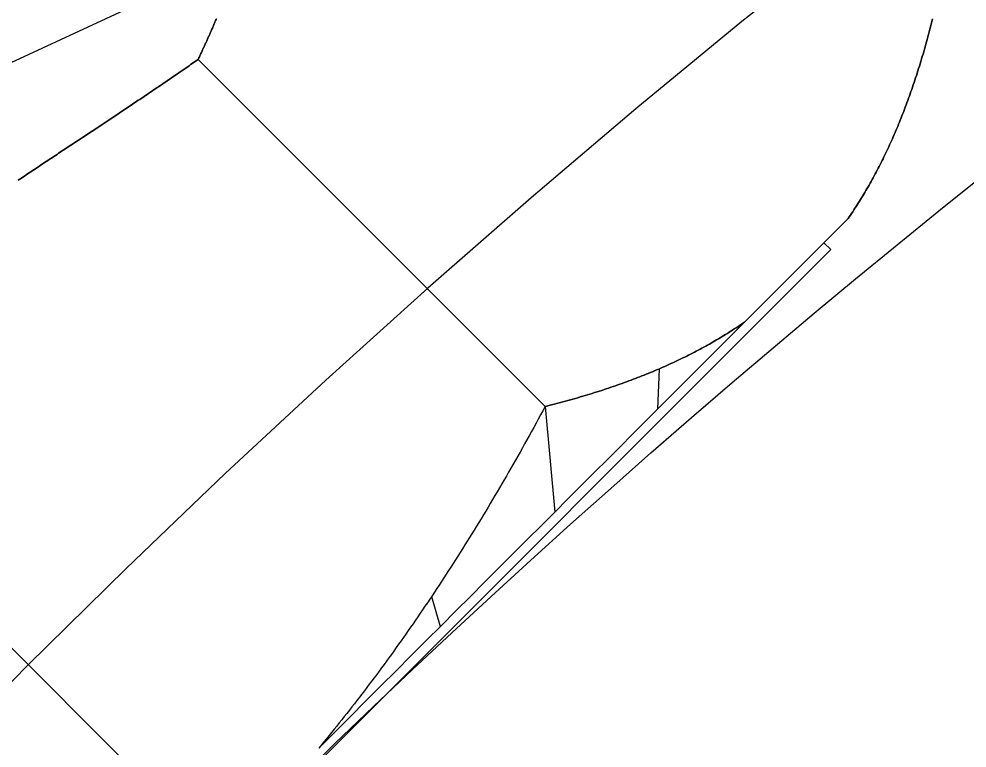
# Model space of a CAD drawing. Extents: x -89 to 228, y -109 to 52.
# Drawn here: x -35.41 to -30.26, y 34.9 to 38.86 of the extents above; entities that cross this region are included whole.
import ezdxf

# ---------------------------------------------------------------- set-up
doc = ezdxf.new("R2010")
doc.units = 0
doc.linetypes.add('CENTER', pattern=[50.8, 31.75, -6.35, 6.35, -6.35])
doc.linetypes.add('DASHED', pattern=[19.05, 12.7, -6.35])
doc.layers.get('0').update_dxf_attribs({"linetype": 'CONTINUOUS'})
doc.layers.add('CENTER', color=1, linetype='CENTER')

msp = doc.modelspace()

# ---------------------------------------------------------------- linework, layer by layer
at = {"color": 3, "linetype": 'DASHED'}
msp.add_line((-41.5965, 35.777), (-31.8713, 40.2764), dxfattribs=at)
at = {"color": 7, "linetype": 'CONTINUOUS', "extrusion": (0.612372, 0.612372, 0.5)}
for p, q in [((-32.5525, 36.755, 5.1471), (-34.4344, 38.637, 5.1471)), ((-30.909, 37.7746, 1.8855), (-31.4708, 37.2128, 3.2616))]:
    msp.add_line(p, q, dxfattribs=at)
at = {"color": 7, "linetype": 'CONTINUOUS', "extrusion": (0.612372, 0.612372, -0.5)}
for p, q in [((-32.5525, 36.755, -5.1471), (-34.4344, 38.637, -5.1471)), ((-31.4708, 37.2128, -3.2616), (-30.909, 37.7746, -1.8855))]:
    msp.add_line(p, q, dxfattribs=at)
at = {"color": 7, "linetype": 'CONTINUOUS', "extrusion": (1.51e-14, 1.48e-14, -1)}
msp.add_line((-32.5525, 36.755, -5.1471), (-34.4344, 38.637, -5.1471), dxfattribs=at)
at = {"color": 7, "linetype": 'CONTINUOUS'}
for p, q in [((-32.5525, 36.755, 5.1471), (-34.4344, 38.637, 5.1471)), ((-31.0402, 37.6434), (-31.0029, 37.606)), ((-31.0029, 37.606), (-37.606, 31.0029)), ((-31.9333, 36.9597, 4.138), (-31.9423, 36.7413, 3.9508)), ((-32.5525, 36.755, -5.1471), (-32.5005, 36.1831, -4.5103)), ((-33.1687, 35.7247, 5.1471), (-33.1217, 35.5619, 4.9139))]:
    msp.add_line(p, q, dxfattribs=at)
at = {"color": 7, "linetype": 'CONTINUOUS', "extrusion": (0.707107, -0.707107, 0)}
for p, q in [((-31.4708, 37.2128, -3.2616), (-30.909, 37.7746, -1.8855)), ((-30.909, 37.7746, 1.8855), (-31.4708, 37.2128, 3.2616))]:
    msp.add_line(p, q, dxfattribs=at)
at = {"color": 7}
for points in [[(-34.4344, 38.637, 5.1471), (-34.4322, 38.6417, 5.1386), (-34.43, 38.6463, 5.1302), (-34.4278, 38.651, 5.1217), (-34.4256, 38.6557, 5.1133), (-34.4234, 38.6603, 5.1049), (-34.4212, 38.665, 5.0966), (-34.419, 38.6696, 5.0882), (-34.4169, 38.6743, 5.0799), (-34.4147, 38.6789, 5.0715), (-34.4126, 38.6836, 5.0632), (-34.4104, 38.6882, 5.0549), (-34.4083, 38.6928, 5.0467), (-34.4062, 38.6974, 5.0384), (-34.4041, 38.702, 5.0302), (-34.4019, 38.7066, 5.022), (-34.3998, 38.7112, 5.0138), (-34.3978, 38.7158, 5.0056), (-34.3957, 38.7204, 4.9974), (-34.3936, 38.7249, 4.9893), (-34.3915, 38.7295, 4.9812), (-34.3895, 38.7341, 4.9731), (-34.3874, 38.7386, 4.965), (-34.3854, 38.7431, 4.957), (-34.3834, 38.7476, 4.949), (-34.3813, 38.7522, 4.941), (-34.3793, 38.7567, 4.933), (-34.3773, 38.7612, 4.925), (-34.3753, 38.7656, 4.9171), (-34.3733, 38.7701, 4.9091), (-34.3713, 38.7747, 4.9011), (-34.3693, 38.7792, 4.8931), (-34.3673, 38.7837, 4.8851), (-34.3653, 38.7882, 4.8771), (-34.3633, 38.7928, 4.8691), (-34.3613, 38.7973, 4.8611), (-34.3593, 38.8019, 4.853), (-34.3573, 38.8065, 4.845), (-34.3553, 38.8111, 4.8369), (-34.3533, 38.8157, 4.8288), (-34.3513, 38.8202, 4.8208), (-34.3493, 38.8249, 4.8127), (-34.3473, 38.8295, 4.8046), (-34.3453, 38.8341, 4.7965), (-34.3433, 38.8387, 4.7883), (-34.3413, 38.8433, 4.7802), (-34.3393, 38.848, 4.7721), (-34.3373, 38.8526, 4.7639), (-34.3353, 38.8573, 4.7558)], [(-34.3353, 38.8573, -4.7558), (-34.3373, 38.8526, -4.7639), (-34.3393, 38.848, -4.7721), (-34.3413, 38.8433, -4.7802), (-34.3433, 38.8387, -4.7883), (-34.3453, 38.8341, -4.7965), (-34.3473, 38.8295, -4.8046), (-34.3493, 38.8249, -4.8127), (-34.3513, 38.8202, -4.8208), (-34.3533, 38.8157, -4.8288), (-34.3553, 38.8111, -4.8369), (-34.3573, 38.8065, -4.845), (-34.3593, 38.8019, -4.853), (-34.3613, 38.7973, -4.8611), (-34.3633, 38.7928, -4.8691), (-34.3653, 38.7882, -4.8771), (-34.3673, 38.7837, -4.8851), (-34.3693, 38.7792, -4.8931), (-34.3713, 38.7747, -4.9011), (-34.3733, 38.7701, -4.9091), (-34.3753, 38.7656, -4.9171), (-34.3773, 38.7612, -4.925), (-34.3793, 38.7567, -4.933), (-34.3813, 38.7522, -4.941), (-34.3834, 38.7476, -4.949), (-34.3854, 38.7431, -4.957), (-34.3874, 38.7386, -4.965), (-34.3895, 38.7341, -4.9731), (-34.3915, 38.7295, -4.9812), (-34.3936, 38.7249, -4.9893), (-34.3957, 38.7204, -4.9974), (-34.3978, 38.7158, -5.0056), (-34.3998, 38.7112, -5.0138), (-34.4019, 38.7066, -5.022), (-34.4041, 38.702, -5.0302), (-34.4062, 38.6974, -5.0384), (-34.4083, 38.6928, -5.0467), (-34.4104, 38.6882, -5.0549), (-34.4126, 38.6836, -5.0632), (-34.4147, 38.6789, -5.0715), (-34.4169, 38.6743, -5.0799), (-34.419, 38.6696, -5.0882), (-34.4212, 38.665, -5.0966), (-34.4234, 38.6603, -5.1049), (-34.4256, 38.6557, -5.1133), (-34.4278, 38.651, -5.1217), (-34.43, 38.6463, -5.1302), (-34.4322, 38.6417, -5.1386), (-34.4344, 38.637, -5.1471)], [(-30.4512, 38.8563, 0), (-30.4547, 38.8423, 0.0215), (-30.4583, 38.8283, 0.043), (-30.4619, 38.8144, 0.0645), (-30.4655, 38.8005, 0.0859), (-30.4691, 38.7867, 0.1072), (-30.4728, 38.773, 0.1285), (-30.4765, 38.7593, 0.1497), (-30.4802, 38.7458, 0.1709), (-30.4839, 38.7322, 0.192), (-30.4877, 38.7188, 0.2131), (-30.4914, 38.7054, 0.2341), (-30.4952, 38.692, 0.2551), (-30.4991, 38.6788, 0.2761), (-30.5029, 38.6656, 0.297), (-30.5068, 38.6524, 0.3178), (-30.5107, 38.6394, 0.3386), (-30.5147, 38.6263, 0.3594), (-30.5186, 38.6134, 0.3801), (-30.5226, 38.6005, 0.4008), (-30.5266, 38.5877, 0.4214), (-30.5307, 38.5749, 0.442), (-30.5347, 38.5622, 0.4625), (-30.5388, 38.5495, 0.4831), (-30.5429, 38.5369, 0.5035), (-30.5471, 38.5244, 0.5239), (-30.5512, 38.5119, 0.5443), (-30.5554, 38.4995, 0.5647), (-30.5596, 38.4871, 0.585), (-30.5639, 38.4748, 0.6053), (-30.5682, 38.4626, 0.6255), (-30.5725, 38.4504, 0.6457), (-30.5768, 38.4382, 0.6659), (-30.5811, 38.4262, 0.686), (-30.5855, 38.4141, 0.7061), (-30.5899, 38.4022, 0.7261), (-30.5944, 38.3903, 0.7461), (-30.5988, 38.3784, 0.7661), (-30.6033, 38.3666, 0.7861), (-30.6078, 38.3549, 0.806), (-30.6124, 38.3432, 0.8259), (-30.617, 38.3315, 0.8458), (-30.6216, 38.3199, 0.8656), (-30.6262, 38.3084, 0.8854), (-30.6309, 38.2969, 0.9052), (-30.6355, 38.2855, 0.9249), (-30.6403, 38.2741, 0.9446), (-30.645, 38.2628, 0.9643), (-30.6498, 38.2515, 0.9839), (-30.6546, 38.2403, 1.0036), (-30.6594, 38.2291, 1.0232), (-30.6643, 38.218, 1.0427), (-30.6692, 38.2069, 1.0623), (-30.6741, 38.1959, 1.0818), (-30.679, 38.1849, 1.1013), (-30.684, 38.174, 1.1208), (-30.689, 38.1631, 1.1402), (-30.694, 38.1523, 1.1597), (-30.6991, 38.1415, 1.1791), (-30.7042, 38.1308, 1.1985), (-30.7093, 38.1201, 1.2178), (-30.7145, 38.1095, 1.2371), (-30.7197, 38.0989, 1.2565), (-30.7249, 38.0883, 1.2758), (-30.7301, 38.0778, 1.295), (-30.7354, 38.0674, 1.3143), (-30.7407, 38.057, 1.3335), (-30.7461, 38.0466, 1.3528), (-30.7514, 38.0363, 1.372), (-30.7568, 38.0261, 1.3912), (-30.7623, 38.0159, 1.4103), (-30.7677, 38.0057, 1.4295), (-30.7732, 37.9956, 1.4486), (-30.7788, 37.9855, 1.4677), (-30.7843, 37.9755, 1.4868), (-30.7899, 37.9655, 1.5059), (-30.7956, 37.9555, 1.525), (-30.8012, 37.9456, 1.5441), (-30.8069, 37.9358, 1.5631), (-30.8127, 37.9259, 1.5822), (-30.8184, 37.9162, 1.6012), (-30.8242, 37.9064, 1.6202), (-30.83, 37.8967, 1.6392), (-30.8359, 37.8871, 1.6582), (-30.8418, 37.8775, 1.6772), (-30.8477, 37.8679, 1.6962), (-30.8537, 37.8584, 1.7151), (-30.8597, 37.8489, 1.7341), (-30.8657, 37.8395, 1.753), (-30.8718, 37.8301, 1.772), (-30.8779, 37.8208, 1.7909), (-30.8841, 37.8115, 1.8098), (-30.8902, 37.8022, 1.8287), (-30.8964, 37.793, 1.8477), (-30.9027, 37.7838, 1.8666), (-30.909, 37.7746, 1.8855)], [(-30.909, 37.7746, -1.8855), (-30.9027, 37.7838, -1.8666), (-30.8964, 37.793, -1.8477), (-30.8902, 37.8022, -1.8287), (-30.8841, 37.8115, -1.8098), (-30.8779, 37.8208, -1.7909), (-30.8718, 37.8301, -1.772), (-30.8657, 37.8395, -1.753), (-30.8597, 37.8489, -1.7341), (-30.8537, 37.8584, -1.7151), (-30.8477, 37.8679, -1.6962), (-30.8418, 37.8775, -1.6772), (-30.8359, 37.8871, -1.6582), (-30.83, 37.8967, -1.6392), (-30.8242, 37.9064, -1.6202), (-30.8184, 37.9162, -1.6012), (-30.8127, 37.9259, -1.5822), (-30.8069, 37.9358, -1.5631), (-30.8012, 37.9456, -1.5441), (-30.7956, 37.9555, -1.525), (-30.7899, 37.9655, -1.5059), (-30.7843, 37.9755, -1.4868), (-30.7788, 37.9855, -1.4677), (-30.7732, 37.9956, -1.4486), (-30.7677, 38.0057, -1.4295), (-30.7623, 38.0159, -1.4103), (-30.7568, 38.0261, -1.3912), (-30.7514, 38.0363, -1.372), (-30.7461, 38.0466, -1.3528), (-30.7407, 38.057, -1.3335), (-30.7354, 38.0674, -1.3143), (-30.7301, 38.0778, -1.295), (-30.7249, 38.0883, -1.2758), (-30.7197, 38.0989, -1.2565), (-30.7145, 38.1095, -1.2371), (-30.7093, 38.1201, -1.2178), (-30.7042, 38.1308, -1.1985), (-30.6991, 38.1415, -1.1791), (-30.694, 38.1523, -1.1597), (-30.689, 38.1631, -1.1402), (-30.684, 38.174, -1.1208), (-30.679, 38.1849, -1.1013), (-30.6741, 38.1959, -1.0818), (-30.6692, 38.2069, -1.0623), (-30.6643, 38.218, -1.0427), (-30.6594, 38.2291, -1.0232), (-30.6546, 38.2403, -1.0036), (-30.6498, 38.2515, -0.9839), (-30.645, 38.2628, -0.9643), (-30.6403, 38.2741, -0.9446), (-30.6355, 38.2855, -0.9249), (-30.6309, 38.2969, -0.9052), (-30.6262, 38.3084, -0.8854), (-30.6216, 38.3199, -0.8656), (-30.617, 38.3315, -0.8458), (-30.6124, 38.3432, -0.8259), (-30.6078, 38.3549, -0.806), (-30.6033, 38.3666, -0.7861), (-30.5988, 38.3784, -0.7661), (-30.5944, 38.3903, -0.7461), (-30.5899, 38.4022, -0.7261), (-30.5855, 38.4141, -0.7061), (-30.5811, 38.4262, -0.686), (-30.5768, 38.4382, -0.6659), (-30.5725, 38.4504, -0.6457), (-30.5682, 38.4626, -0.6255), (-30.5639, 38.4748, -0.6053), (-30.5596, 38.4871, -0.585), (-30.5554, 38.4995, -0.5647), (-30.5512, 38.5119, -0.5443), (-30.5471, 38.5244, -0.5239), (-30.5429, 38.5369, -0.5035), (-30.5388, 38.5495, -0.4831), (-30.5347, 38.5622, -0.4625), (-30.5307, 38.5749, -0.442), (-30.5266, 38.5877, -0.4214), (-30.5226, 38.6005, -0.4008), (-30.5186, 38.6134, -0.3801), (-30.5147, 38.6263, -0.3594), (-30.5107, 38.6394, -0.3386), (-30.5068, 38.6524, -0.3178), (-30.5029, 38.6656, -0.297), (-30.4991, 38.6788, -0.2761), (-30.4952, 38.692, -0.2551), (-30.4914, 38.7054, -0.2341), (-30.4877, 38.7188, -0.2131), (-30.4839, 38.7322, -0.192), (-30.4802, 38.7458, -0.1709), (-30.4765, 38.7593, -0.1497), (-30.4728, 38.773, -0.1285), (-30.4691, 38.7867, -0.1072), (-30.4655, 38.8005, -0.0859), (-30.4619, 38.8144, -0.0645), (-30.4583, 38.8283, -0.043), (-30.4547, 38.8423, -0.0215), (-30.4512, 38.8563, 0)], [(-34.4344, 38.637, -5.1471), (-34.4426, 38.6313, -5.1471), (-34.4507, 38.6256, -5.1471), (-34.4588, 38.62, -5.1471), (-34.4669, 38.6144, -5.1471), (-34.475, 38.6088, -5.1471), (-34.4831, 38.6031, -5.1471), (-34.4911, 38.5976, -5.1471), (-34.4992, 38.592, -5.1471), (-34.5072, 38.5864, -5.1471), (-34.5152, 38.5809, -5.1471), (-34.5232, 38.5754, -5.1471), (-34.5312, 38.5699, -5.1471), (-34.5392, 38.5644, -5.1471), (-34.5472, 38.5589, -5.1471), (-34.5551, 38.5534, -5.1471), (-34.5631, 38.548, -5.1471), (-34.571, 38.5426, -5.1471), (-34.5789, 38.5371, -5.1471), (-34.5868, 38.5318, -5.1471), (-34.5947, 38.5264, -5.1471), (-34.6025, 38.521, -5.1471), (-34.6103, 38.5157, -5.1471), (-34.6182, 38.5103, -5.1471), (-34.626, 38.505, -5.1471), (-34.6337, 38.4997, -5.1471), (-34.6415, 38.4945, -5.1471), (-34.6492, 38.4892, -5.1471), (-34.657, 38.484, -5.1471), (-34.6647, 38.4787, -5.1471), (-34.6725, 38.4734, -5.1471), (-34.6803, 38.4682, -5.1471), (-34.6881, 38.4629, -5.1471), (-34.6959, 38.4576, -5.1471), (-34.7037, 38.4524, -5.1471), (-34.7115, 38.4471, -5.1471), (-34.7194, 38.4418, -5.1471), (-34.7273, 38.4365, -5.1471), (-34.7351, 38.4312, -5.1471), (-34.743, 38.4259, -5.1471), (-34.7509, 38.4206, -5.1471), (-34.7588, 38.4153, -5.1471), (-34.7667, 38.41, -5.1471), (-34.7747, 38.4047, -5.1471), (-34.7826, 38.3994, -5.1471), (-34.7906, 38.3941, -5.1471), (-34.7985, 38.3887, -5.1471), (-34.8065, 38.3834, -5.1471), (-34.8145, 38.3781, -5.1471), (-34.8225, 38.3727, -5.1471), (-34.8305, 38.3674, -5.1471), (-34.8385, 38.362, -5.1471), (-34.8465, 38.3567, -5.1471), (-34.8546, 38.3513, -5.1471), (-34.8626, 38.346, -5.1471), (-34.8707, 38.3406, -5.1471), (-34.8788, 38.3352, -5.1471), (-34.8868, 38.3299, -5.1471), (-34.8949, 38.3245, -5.1471), (-34.903, 38.3191, -5.1471), (-34.9111, 38.3137, -5.1471), (-34.9193, 38.3083, -5.1471), (-34.9274, 38.3029, -5.1471), (-34.9355, 38.2975, -5.1471), (-34.9437, 38.2921, -5.1471), (-34.9518, 38.2867, -5.1471), (-34.96, 38.2813, -5.1471), (-34.9681, 38.2759, -5.1471), (-34.9763, 38.2705, -5.1471), (-34.9845, 38.2651, -5.1471), (-34.9927, 38.2596, -5.1471), (-35.0009, 38.2542, -5.1471), (-35.0091, 38.2488, -5.1471), (-35.0173, 38.2433, -5.1471), (-35.0256, 38.2379, -5.1471), (-35.0338, 38.2324, -5.1471), (-35.042, 38.227, -5.1471), (-35.0503, 38.2215, -5.1471), (-35.0585, 38.216, -5.1471), (-35.0668, 38.2106, -5.1471), (-35.0751, 38.2051, -5.1471), (-35.0833, 38.1996, -5.1471), (-35.0916, 38.1941, -5.1471), (-35.0999, 38.1886, -5.1471), (-35.1082, 38.1831, -5.1471), (-35.1165, 38.1777, -5.1471), (-35.1248, 38.1722, -5.1471), (-35.1331, 38.1666, -5.1471), (-35.1414, 38.1611, -5.1471), (-35.1498, 38.1556, -5.1471), (-35.1581, 38.1501, -5.1471), (-35.1664, 38.1446, -5.1471), (-35.1748, 38.139, -5.1471), (-35.1831, 38.1335, -5.1471), (-35.1915, 38.128, -5.1471), (-35.1998, 38.1224, -5.1471), (-35.2082, 38.1169, -5.1471), (-35.2165, 38.1113, -5.1471), (-35.2249, 38.1058, -5.1471), (-35.2333, 38.1002, -5.1471), (-35.2417, 38.0946, -5.1471), (-35.25, 38.0891, -5.1471), (-35.2584, 38.0835, -5.1471), (-35.2668, 38.0779, -5.1471), (-35.2752, 38.0723, -5.1471), (-35.2836, 38.0667, -5.1471), (-35.292, 38.0611, -5.1471), (-35.3004, 38.0555, -5.1471), (-35.3088, 38.0499, -5.1471), (-35.3172, 38.0443, -5.1471), (-35.3256, 38.0387, -5.1471), (-35.334, 38.0331, -5.1471), (-35.3425, 38.0274, -5.1471), (-35.3509, 38.0218, -5.1471), (-35.3593, 38.0162, -5.1471), (-35.3677, 38.0105, -5.1471), (-35.3761, 38.0049, -5.1471), (-35.3846, 37.9992, -5.1471), (-35.393, 37.9936, -5.1471), (-35.4014, 37.9879, -5.1471), (-35.4099, 37.9822, -5.1471)], [(-35.4099, 37.9822, 5.1471), (-35.4014, 37.9879, 5.1471), (-35.393, 37.9936, 5.1471), (-35.3846, 37.9992, 5.1471), (-35.3761, 38.0049, 5.1471), (-35.3677, 38.0105, 5.1471), (-35.3593, 38.0162, 5.1471), (-35.3509, 38.0218, 5.1471), (-35.3425, 38.0274, 5.1471), (-35.334, 38.0331, 5.1471), (-35.3256, 38.0387, 5.1471), (-35.3172, 38.0443, 5.1471), (-35.3088, 38.0499, 5.1471), (-35.3004, 38.0555, 5.1471), (-35.292, 38.0611, 5.1471), (-35.2836, 38.0667, 5.1471), (-35.2752, 38.0723, 5.1471), (-35.2668, 38.0779, 5.1471), (-35.2584, 38.0835, 5.1471), (-35.25, 38.0891, 5.1471), (-35.2417, 38.0946, 5.1471), (-35.2333, 38.1002, 5.1471), (-35.2249, 38.1058, 5.1471), (-35.2165, 38.1113, 5.1471), (-35.2082, 38.1169, 5.1471), (-35.1998, 38.1224, 5.1471), (-35.1915, 38.128, 5.1471), (-35.1831, 38.1335, 5.1471), (-35.1748, 38.139, 5.1471), (-35.1664, 38.1446, 5.1471), (-35.1581, 38.1501, 5.1471), (-35.1498, 38.1556, 5.1471), (-35.1414, 38.1611, 5.1471), (-35.1331, 38.1666, 5.1471), (-35.1248, 38.1722, 5.1471), (-35.1165, 38.1777, 5.1471), (-35.1082, 38.1831, 5.1471), (-35.0999, 38.1886, 5.1471), (-35.0916, 38.1941, 5.1471), (-35.0833, 38.1996, 5.1471), (-35.0751, 38.2051, 5.1471), (-35.0668, 38.2106, 5.1471), (-35.0585, 38.216, 5.1471), (-35.0503, 38.2215, 5.1471), (-35.042, 38.227, 5.1471), (-35.0338, 38.2324, 5.1471), (-35.0256, 38.2379, 5.1471), (-35.0173, 38.2433, 5.1471), (-35.0091, 38.2488, 5.1471), (-35.0009, 38.2542, 5.1471), (-34.9927, 38.2596, 5.1471), (-34.9845, 38.2651, 5.1471), (-34.9763, 38.2705, 5.1471), (-34.9681, 38.2759, 5.1471), (-34.96, 38.2813, 5.1471), (-34.9518, 38.2867, 5.1471), (-34.9437, 38.2921, 5.1471), (-34.9355, 38.2975, 5.1471), (-34.9274, 38.3029, 5.1471), (-34.9193, 38.3083, 5.1471), (-34.9111, 38.3137, 5.1471), (-34.903, 38.3191, 5.1471), (-34.8949, 38.3245, 5.1471), (-34.8868, 38.3299, 5.1471), (-34.8788, 38.3352, 5.1471), (-34.8707, 38.3406, 5.1471), (-34.8626, 38.346, 5.1471), (-34.8546, 38.3513, 5.1471), (-34.8465, 38.3567, 5.1471), (-34.8385, 38.362, 5.1471), (-34.8305, 38.3674, 5.1471), (-34.8225, 38.3727, 5.1471), (-34.8145, 38.3781, 5.1471), (-34.8065, 38.3834, 5.1471), (-34.7985, 38.3887, 5.1471), (-34.7906, 38.3941, 5.1471), (-34.7826, 38.3994, 5.1471), (-34.7747, 38.4047, 5.1471), (-34.7667, 38.41, 5.1471), (-34.7588, 38.4153, 5.1471), (-34.7509, 38.4206, 5.1471), (-34.743, 38.4259, 5.1471), (-34.7351, 38.4312, 5.1471), (-34.7273, 38.4365, 5.1471), (-34.7194, 38.4418, 5.1471), (-34.7115, 38.4471, 5.1471), (-34.7037, 38.4524, 5.1471), (-34.6959, 38.4576, 5.1471), (-34.6881, 38.4629, 5.1471), (-34.6803, 38.4682, 5.1471), (-34.6725, 38.4734, 5.1471), (-34.6647, 38.4787, 5.1471), (-34.657, 38.484, 5.1471), (-34.6492, 38.4892, 5.1471), (-34.6415, 38.4945, 5.1471), (-34.6337, 38.4997, 5.1471), (-34.626, 38.505, 5.1471), (-34.6182, 38.5103, 5.1471), (-34.6103, 38.5157, 5.1471), (-34.6025, 38.521, 5.1471), (-34.5947, 38.5264, 5.1471), (-34.5868, 38.5318, 5.1471), (-34.5789, 38.5371, 5.1471), (-34.571, 38.5426, 5.1471), (-34.5631, 38.548, 5.1471), (-34.5551, 38.5534, 5.1471), (-34.5472, 38.5589, 5.1471), (-34.5392, 38.5644, 5.1471), (-34.5312, 38.5699, 5.1471), (-34.5232, 38.5754, 5.1471), (-34.5152, 38.5809, 5.1471), (-34.5072, 38.5864, 5.1471), (-34.4992, 38.592, 5.1471), (-34.4911, 38.5976, 5.1471), (-34.4831, 38.6031, 5.1471), (-34.475, 38.6088, 5.1471), (-34.4669, 38.6144, 5.1471), (-34.4588, 38.62, 5.1471), (-34.4507, 38.6256, 5.1471), (-34.4426, 38.6313, 5.1471), (-34.4344, 38.637, 5.1471)], [(-31.4708, 37.2128, 3.2616), (-31.4799, 37.2065, 3.2805), (-31.4891, 37.2003, 3.2994), (-31.4984, 37.1941, 3.3183), (-31.5076, 37.1879, 3.3372), (-31.5169, 37.1818, 3.3562), (-31.5263, 37.1756, 3.3751), (-31.5357, 37.1696, 3.394), (-31.5451, 37.1635, 3.413), (-31.5546, 37.1575, 3.4319), (-31.5641, 37.1516, 3.4509), (-31.5737, 37.1456, 3.4699), (-31.5833, 37.1397, 3.4889), (-31.5929, 37.1339, 3.5078), (-31.6026, 37.128, 3.5269), (-31.6123, 37.1222, 3.5459), (-31.6221, 37.1165, 3.5649), (-31.6319, 37.1108, 3.5839), (-31.6418, 37.1051, 3.603), (-31.6517, 37.0994, 3.6221), (-31.6616, 37.0938, 3.6411), (-31.6716, 37.0882, 3.6602), (-31.6817, 37.0826, 3.6793), (-31.6917, 37.0771, 3.6984), (-31.7019, 37.0716, 3.7176), (-31.712, 37.0661, 3.7367), (-31.7222, 37.0607, 3.7559), (-31.7325, 37.0553, 3.7751), (-31.7428, 37.0499, 3.7943), (-31.7532, 37.0445, 3.8135), (-31.7636, 37.0392, 3.8328), (-31.774, 37.034, 3.852), (-31.7845, 37.0287, 3.8713), (-31.795, 37.0235, 3.8906), (-31.8056, 37.0183, 3.9099), (-31.8163, 37.0132, 3.9293), (-31.8269, 37.008, 3.9486), (-31.8377, 37.0029, 3.968), (-31.8484, 36.9979, 3.9874), (-31.8593, 36.9928, 4.0068), (-31.8701, 36.9878, 4.0263), (-31.8811, 36.9828, 4.0457), (-31.892, 36.9779, 4.0652), (-31.9031, 36.973, 4.0848), (-31.9141, 36.9681, 4.1043), (-31.9253, 36.9632, 4.1239), (-31.9364, 36.9584, 4.1435), (-31.9477, 36.9536, 4.1631), (-31.9589, 36.9488, 4.1828), (-31.9703, 36.9441, 4.2024), (-31.9816, 36.9394, 4.2222), (-31.9931, 36.9347, 4.2419), (-32.0046, 36.93, 4.2617), (-32.0161, 36.9254, 4.2815), (-32.0277, 36.9208, 4.3013), (-32.0393, 36.9162, 4.3212), (-32.051, 36.9117, 4.3411), (-32.0628, 36.9072, 4.361), (-32.0746, 36.9027, 4.3809), (-32.0864, 36.8982, 4.4009), (-32.0983, 36.8938, 4.4209), (-32.1103, 36.8894, 4.441), (-32.1223, 36.885, 4.4611), (-32.1344, 36.8806, 4.4812), (-32.1465, 36.8763, 4.5014), (-32.1587, 36.872, 4.5216), (-32.171, 36.8677, 4.5418), (-32.1833, 36.8635, 4.5621), (-32.1956, 36.8593, 4.5824), (-32.2081, 36.8551, 4.6027), (-32.2205, 36.8509, 4.6231), (-32.2331, 36.8468, 4.6435), (-32.2457, 36.8426, 4.664), (-32.2583, 36.8386, 4.6845), (-32.271, 36.8345, 4.7051), (-32.2838, 36.8305, 4.7256), (-32.2967, 36.8264, 4.7463), (-32.3095, 36.8225, 4.7669), (-32.3225, 36.8185, 4.7877), (-32.3355, 36.8146, 4.8084), (-32.3486, 36.8107, 4.8292), (-32.3617, 36.8068, 4.8501), (-32.3749, 36.8029, 4.871), (-32.3882, 36.7991, 4.8919), (-32.4015, 36.7953, 4.9129), (-32.4149, 36.7915, 4.934), (-32.4284, 36.7877, 4.955), (-32.4419, 36.784, 4.9762), (-32.4555, 36.7803, 4.9973), (-32.4692, 36.7766, 5.0186), (-32.4829, 36.773, 5.0399), (-32.4967, 36.7693, 5.0612), (-32.5105, 36.7657, 5.0826), (-32.5244, 36.7621, 5.104), (-32.5384, 36.7586, 5.1255), (-32.5525, 36.755, 5.1471)], [(-32.5525, 36.755, -5.1471), (-32.5384, 36.7586, -5.1255), (-32.5244, 36.7621, -5.104), (-32.5105, 36.7657, -5.0826), (-32.4967, 36.7693, -5.0612), (-32.4829, 36.773, -5.0399), (-32.4692, 36.7766, -5.0186), (-32.4555, 36.7803, -4.9973), (-32.4419, 36.784, -4.9762), (-32.4284, 36.7877, -4.955), (-32.4149, 36.7915, -4.934), (-32.4015, 36.7953, -4.9129), (-32.3882, 36.7991, -4.8919), (-32.3749, 36.8029, -4.871), (-32.3617, 36.8068, -4.8501), (-32.3486, 36.8107, -4.8292), (-32.3355, 36.8146, -4.8084), (-32.3225, 36.8185, -4.7877), (-32.3095, 36.8225, -4.7669), (-32.2967, 36.8264, -4.7463), (-32.2838, 36.8305, -4.7256), (-32.271, 36.8345, -4.7051), (-32.2583, 36.8386, -4.6845), (-32.2457, 36.8426, -4.664), (-32.2331, 36.8468, -4.6435), (-32.2205, 36.8509, -4.6231), (-32.2081, 36.8551, -4.6027), (-32.1956, 36.8593, -4.5824), (-32.1833, 36.8635, -4.5621), (-32.171, 36.8677, -4.5418), (-32.1587, 36.872, -4.5216), (-32.1465, 36.8763, -4.5014), (-32.1344, 36.8806, -4.4812), (-32.1223, 36.885, -4.4611), (-32.1103, 36.8894, -4.441), (-32.0983, 36.8938, -4.4209), (-32.0864, 36.8982, -4.4009), (-32.0746, 36.9027, -4.3809), (-32.0628, 36.9072, -4.361), (-32.051, 36.9117, -4.3411), (-32.0393, 36.9162, -4.3212), (-32.0277, 36.9208, -4.3013), (-32.0161, 36.9254, -4.2815), (-32.0046, 36.93, -4.2617), (-31.9931, 36.9347, -4.2419), (-31.9816, 36.9394, -4.2222), (-31.9703, 36.9441, -4.2024), (-31.9589, 36.9488, -4.1828), (-31.9477, 36.9536, -4.1631), (-31.9364, 36.9584, -4.1435), (-31.9253, 36.9632, -4.1239), (-31.9141, 36.9681, -4.1043), (-31.9031, 36.973, -4.0848), (-31.892, 36.9779, -4.0652), (-31.8811, 36.9828, -4.0457), (-31.8701, 36.9878, -4.0263), (-31.8593, 36.9928, -4.0068), (-31.8484, 36.9979, -3.9874), (-31.8377, 37.0029, -3.968), (-31.8269, 37.008, -3.9486), (-31.8163, 37.0132, -3.9293), (-31.8056, 37.0183, -3.9099), (-31.795, 37.0235, -3.8906), (-31.7845, 37.0287, -3.8713), (-31.774, 37.034, -3.852), (-31.7636, 37.0392, -3.8328), (-31.7532, 37.0445, -3.8135), (-31.7428, 37.0499, -3.7943), (-31.7325, 37.0553, -3.7751), (-31.7222, 37.0607, -3.7559), (-31.712, 37.0661, -3.7367), (-31.7019, 37.0716, -3.7176), (-31.6917, 37.0771, -3.6984), (-31.6817, 37.0826, -3.6793), (-31.6716, 37.0882, -3.6602), (-31.6616, 37.0938, -3.6411), (-31.6517, 37.0994, -3.6221), (-31.6418, 37.1051, -3.603), (-31.6319, 37.1108, -3.5839), (-31.6221, 37.1165, -3.5649), (-31.6123, 37.1222, -3.5459), (-31.6026, 37.128, -3.5269), (-31.5929, 37.1339, -3.5078), (-31.5833, 37.1397, -3.4889), (-31.5737, 37.1456, -3.4699), (-31.5641, 37.1516, -3.4509), (-31.5546, 37.1575, -3.4319), (-31.5451, 37.1635, -3.413), (-31.5357, 37.1696, -3.394), (-31.5263, 37.1756, -3.3751), (-31.5169, 37.1818, -3.3562), (-31.5076, 37.1879, -3.3372), (-31.4984, 37.1941, -3.3183), (-31.4891, 37.2003, -3.2994), (-31.4799, 37.2065, -3.2805), (-31.4708, 37.2128, -3.2616)], [(-32.5525, 36.755, 5.1471), (-32.5648, 36.7322, 5.1471), (-32.5771, 36.7094, 5.1471), (-32.5895, 36.6868, 5.1471), (-32.6018, 36.6642, 5.1471), (-32.6142, 36.6417, 5.1471), (-32.6265, 36.6193, 5.1471), (-32.6389, 36.5969, 5.1471), (-32.6512, 36.5747, 5.1471), (-32.6636, 36.5526, 5.1471), (-32.6759, 36.5305, 5.1471), (-32.6883, 36.5085, 5.1471), (-32.7007, 36.4866, 5.1471), (-32.7131, 36.4648, 5.1471), (-32.7255, 36.4431, 5.1471), (-32.7378, 36.4214, 5.1471), (-32.7503, 36.3998, 5.1471), (-32.7627, 36.3783, 5.1471), (-32.7751, 36.3569, 5.1471), (-32.7875, 36.3356, 5.1471), (-32.7999, 36.3143, 5.1471), (-32.8124, 36.2932, 5.1471), (-32.8248, 36.2721, 5.1471), (-32.8373, 36.251, 5.1471), (-32.8498, 36.2301, 5.1471), (-32.8622, 36.2092, 5.1471), (-32.8747, 36.1884, 5.1471), (-32.8872, 36.1677, 5.1471), (-32.8997, 36.147, 5.1471), (-32.9123, 36.1264, 5.1471), (-32.9248, 36.1059, 5.1471), (-32.9373, 36.0855, 5.1471), (-32.9499, 36.0651, 5.1471), (-32.9625, 36.0448, 5.1471), (-32.9751, 36.0246, 5.1471), (-32.9877, 36.0045, 5.1471), (-33.0003, 35.9844, 5.1471), (-33.0129, 35.9644, 5.1471), (-33.0255, 35.9444, 5.1471), (-33.0382, 35.9245, 5.1471), (-33.0508, 35.9047, 5.1471), (-33.0635, 35.885, 5.1471), (-33.0762, 35.8653, 5.1471), (-33.0889, 35.8457, 5.1471), (-33.1017, 35.8261, 5.1471), (-33.1144, 35.8066, 5.1471), (-33.1272, 35.7872, 5.1471), (-33.1399, 35.7678, 5.1471), (-33.1527, 35.7485, 5.1471), (-33.1656, 35.7293, 5.1471), (-33.1784, 35.7101, 5.1471), (-33.1912, 35.691, 5.1471), (-33.2041, 35.6719, 5.1471), (-33.217, 35.653, 5.1471), (-33.2299, 35.634, 5.1471), (-33.2428, 35.6151, 5.1471), (-33.2558, 35.5963, 5.1471), (-33.2687, 35.5776, 5.1471), (-33.2817, 35.5589, 5.1471), (-33.2947, 35.5402, 5.1471), (-33.3078, 35.5216, 5.1471), (-33.3208, 35.5031, 5.1471), (-33.3339, 35.4846, 5.1471), (-33.347, 35.4662, 5.1471), (-33.3601, 35.4479, 5.1471), (-33.3732, 35.4296, 5.1471), (-33.3864, 35.4113, 5.1471), (-33.3996, 35.3931, 5.1471), (-33.4128, 35.375, 5.1471), (-33.426, 35.3569, 5.1471), (-33.4393, 35.3388, 5.1471), (-33.4526, 35.3208, 5.1471), (-33.4659, 35.3029, 5.1471), (-33.4792, 35.285, 5.1471), (-33.4926, 35.2672, 5.1471), (-33.506, 35.2494, 5.1471), (-33.5194, 35.2317, 5.1471), (-33.5329, 35.214, 5.1471), (-33.5463, 35.1963, 5.1471), (-33.5598, 35.1787, 5.1471), (-33.5734, 35.1612, 5.1471), (-33.5869, 35.1437, 5.1471), (-33.6005, 35.1263, 5.1471), (-33.6141, 35.1089, 5.1471), (-33.6278, 35.0915, 5.1471), (-33.6415, 35.0742, 5.1471), (-33.6552, 35.057, 5.1471), (-33.6689, 35.0397, 5.1471), (-33.6827, 35.0226, 5.1471), (-33.6965, 35.0054, 5.1471), (-33.7103, 34.9884, 5.1471), (-33.7242, 34.9713, 5.1471), (-33.7381, 34.9543, 5.1471), (-33.752, 34.9374, 5.1471), (-33.766, 34.9205, 5.1471), (-33.78, 34.9036, 5.1471)]]:
    msp.add_polyline3d(points, dxfattribs=at)
at = {"color": 7, "linetype": 'CONTINUOUS'}
for radius in [48.5294, 36.133]:
    msp.add_circle((0, 0), radius, dxfattribs=at)
for radius, start, end in [(50, 141.82667, 128.17333), (41.1765, 90, 270), (39.7059, 90, 270)]:
    msp.add_arc((0, 0), radius, start, end, dxfattribs=at)
at = {"color": 3, "linetype": 'DASHED'}
msp.add_arc((0, 0), 50, 128.17333, 141.82667, dxfattribs=at)
at = {"color": 7, "linetype": 'CONTINUOUS', "extrusion": (0.707107, -0.707107, 0)}
msp.add_arc((0, 0, -48.5666), 5.208, 38.7749, 81.2251, dxfattribs=at)
at = {"layer": 'CENTER', "color": 1, "linetype": 'CENTER'}
msp.add_line((1.4142, -1.4142), (-45.5558, 45.5558), dxfattribs=at)

doc.saveas('drawing.dxf')
